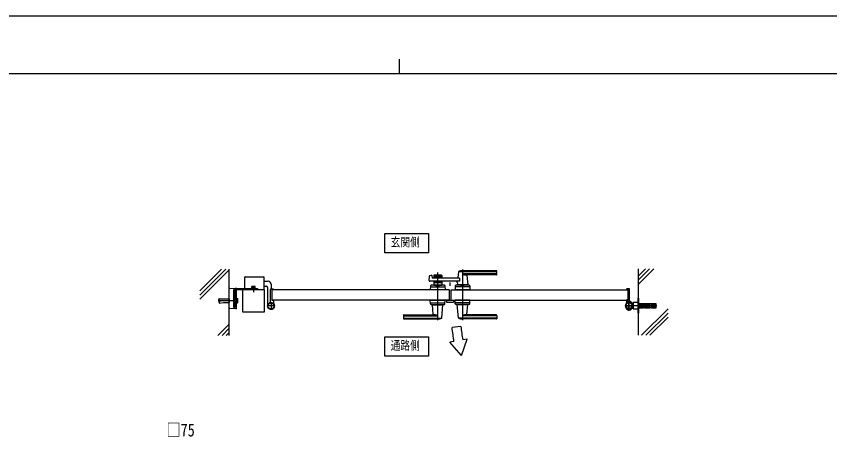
# Model space of a CAD drawing. Units: millimetres, scale not verified. Extents: x -4205 to 4205, y -2970 to 2970.
# Drawn here: x -1301 to 1452, y 1535 to 2970 of the extents above; entities that cross this region are included whole.
import ezdxf
from ezdxf.enums import TextEntityAlignment as Align

# ---------------------------------------------------------------- set-up
doc = ezdxf.new("R2010")
doc.units = ezdxf.units.MM
doc.header["$LTSCALE"] = 20
for name, color, linetype in [('0-2_USER1', 3, 'Continuous'), ('0-3_YKK_12', 2, 'Continuous'), ('0-4_YKK_A1', 4, 'Continuous'), ('0-5_YKK_D', 6, 'Continuous'), ('0-6_YKK_ZWAK', 7, 'Continuous')]:
    doc.layers.add(name, color=color, linetype=linetype)
doc.styles.add('ＭＳ ゴシック', font='')
doc.styles.get('ＭＳ ゴシック').set_extended_font_data('MS Gothic')

msp = doc.modelspace()

# ---------------------------------------------------------------- linework, layer by layer
at = {"layer": '0-2_USER1'}
for points in [[(-53.81, 2168.5), (-53.81, 2233.5), (93.85, 2233.5), (93.85, 2168.5)], [(-53.81, 1818.5), (-53.81, 1883.5), (93.85, 1883.5), (93.85, 1818.5)]]:
    msp.add_lwpolyline(points, close=True, dxfattribs=at)
at = {"layer": '0-3_YKK_12'}
msp.add_line((167.02, 2056), (167.02, 2067.32), dxfattribs=at)
at = {"layer": '0-4_YKK_A1'}
for p, q in [((-680.48, 2039.14), (-606.13, 2113.5)), ((-680.48, 2025), (-591.98, 2113.5)), ((-680.48, 2010.86), (-580.48, 2110.86)), ((-580.48, 1888.5), (-580.48, 2113.5)), ((98.92, 2091.35), (104.34, 2092.7)), ((113.52, 2093.5), (136.52, 2093.5)), ((125.02, 1940.5), (125.02, 2102.06)), ((194.97, 2103.89), (193.27, 2084.81)), ((324.02, 2104.48), (195.23, 2104.48)), ((209.02, 2111.5), (209.02, 1940.5)), ((324.02, 2107.5), (209.02, 2107.5)), ((324.02, 2096.83), (209.02, 2096.83)), ((323.02, 2093.5), (224, 2093.5)), ((325.02, 2095.5), (325.02, 2106.5)), ((804.52, 1889.2), (804.52, 2114.2)), ((804.52, 2090.75), (827.97, 2114.2)), ((804.52, 2076.61), (842.11, 2114.2)), ((804.52, 2062.46), (856.26, 2114.2)), ((-528.98, 2085), (-528.98, 2043.5)), ((-526.98, 2087), (-463.98, 2087)), ((-461.98, 2043.5), (-461.98, 2085)), ((-461.98, 2072), (-448.48, 2072)), ((96.19, 2074.16), (97.41, 2089.57)), ((105.58, 2091.78), (105.97, 2083.95)), ((198.58, 2083), (106.97, 2083)), ((111.52, 2091.5), (111.52, 2083)), ((138.52, 2088.5), (111.52, 2088.5)), ((111.52, 2072), (111.52, 2058.5)), ((138.52, 2066.5), (111.52, 2066.5)), ((122.6, 2084.5), (113.52, 2084.5)), ((122.6, 2070.5), (113.52, 2070.5)), ((124.66, 2086.15), (123.31, 2084.79)), ((124.66, 2068.85), (123.31, 2070.21)), ((125.37, 2086.15), (126.72, 2084.79)), ((125.37, 2068.85), (126.72, 2070.21)), ((136.52, 2084.5), (127.43, 2084.5)), ((136.52, 2070.5), (127.43, 2070.5)), ((138.52, 2091.5), (138.52, 2083)), ((138.52, 2072), (138.52, 2058.5)), ((191.65, 2066.55), (191.05, 2059.82)), ((224.19, 2091.31), (226.99, 2059.82)), ((-580.48, 1981.88), (-580.48, 2045.61)), ((-578.6, 2047.61), (-558.01, 2048.87)), ((-564.98, 1983.5), (-564.98, 2042.5)), ((-557.48, 2048.37), (-557.48, 2046.87)), ((-557.48, 2046.87), (-557.48, 1980.62)), ((-519.98, 2043.5), (-519.98, 2047.5)), ((-492.23, 2049.1), (-504.73, 2049.1)), ((-504.73, 2049.1), (-504.73, 2047.5)), ((-492.23, 2047.5), (-504.73, 2047.5)), ((-503.48, 2054.3), (-504.25, 2053.85)), ((-504.06, 2049.1), (-504.06, 2050.3)), ((-503.48, 2054.3), (-493.48, 2054.3)), ((-501.37, 2050.3), (-501.37, 2053.85)), ((-498.48, 2055.81), (-498.48, 2034.87)), ((-498.48, 2043.5), (-498.48, 2047.5)), ((-495.59, 2050.3), (-495.59, 2053.85)), ((-494.98, 2043.5), (-494.98, 2047.5)), ((-493.48, 2054.3), (-492.71, 2053.85)), ((-492.91, 2049.1), (-492.91, 2050.3)), ((-492.71, 2050.3), (-492.71, 2053.85)), ((-492.23, 2049.1), (-492.23, 2047.5)), ((-461.98, 2055), (-454.48, 2055)), ((-450.48, 2051), (-450.48, 1988.5)), ((-440.98, 2003.44), (-440.98, 2044)), ((-438.98, 2046), (-431.98, 2046)), ((-438.48, 2062), (-438.48, 2046)), ((164.02, 2043.5), (-435.98, 2043.5)), ((-435.98, 2043.5), (-435.98, 2008.5)), ((-435.98, 2043.5), (-435.98, 2008.5)), ((-435.68, 2043.8), (-431.48, 2043.8)), ((-430.98, 2044.3), (-430.98, 2045)), ((100.46, 2056.57), (100.02, 2043.5)), ((150.02, 2043.5), (100.02, 2043.5)), ((102.29, 2053.5), (147.75, 2053.5)), ((147.59, 2058.5), (102.45, 2058.5)), ((111.52, 2058.5), (138.52, 2058.5)), ((120.52, 2055.7), (120.52, 2058.5)), ((120.52, 2055.7), (129.52, 2055.7)), ((149.58, 2056.57), (150.02, 2043.5)), ((184.46, 2056.57), (184.02, 2043.5)), ((234.02, 2043.5), (184.02, 2043.5)), ((231.75, 2053.5), (186.29, 2053.5)), ((231.59, 2058.5), (186.45, 2058.5)), ((227.02, 2059.49), (191.02, 2059.49)), ((191.02, 2058.5), (191.02, 2059.49)), ((226.69, 2059.49), (191.35, 2059.49)), ((194.02, 2059.49), (191.85, 2059.49)), ((204.27, 2043.5), (213.77, 2043.5)), ((204.52, 2055.7), (204.52, 2058.5)), ((226.69, 2059.49), (224.02, 2059.49)), ((227.02, 2058.5), (227.02, 2059.49)), ((233.58, 2056.57), (234.02, 2043.5)), ((764.52, 2045), (764.52, 2045.7)), ((769.22, 2044.5), (765.02, 2044.5)), ((772.52, 2046.7), (765.52, 2046.7)), ((769.52, 2009.2), (769.52, 2044.2)), ((774.52, 2004.14), (774.52, 2044.7)), ((-615.48, 2010.5), (-615.98, 2010)), ((-615.98, 2010), (-615.98, 2002)), ((-615.48, 2010.5), (-615.48, 2001.5)), ((-615.48, 2010.5), (-615.11, 2010.46)), ((-615.37, 2008.31), (-614.77, 2013.25)), ((-614.87, 2008.25), (-614.21, 2013.69)), ((-614.77, 2013.25), (-614.21, 2013.69)), ((-580.98, 2012), (-580.98, 2000)), ((-580.48, 2011.5), (-580.98, 2012)), ((-580.48, 2000.5), (-580.48, 2011.5)), ((-564.98, 2018.5), (-560.98, 2018.5)), ((-559.38, 2013.25), (-557.38, 2013.25)), ((-557.38, 2013.51), (-552.46, 2013.51)), ((-551.88, 2012.5), (-552.46, 2013.51)), ((-551.88, 1999.5), (-551.88, 2012.5)), ((-565.38, 2006), (-617.79, 2006)), ((-615.98, 2002), (-615.48, 2001.5)), ((-615.48, 2001.5), (-615.11, 2001.54)), ((-600.48, 2006.5), (-615.37, 2008.31)), ((-600.48, 2005.5), (-615.37, 2003.69)), ((-615.37, 2003.69), (-614.77, 1998.75)), ((-614.87, 2003.75), (-614.21, 1998.31)), ((-614.77, 1998.75), (-614.21, 1998.31)), ((-614.21, 1998.29), (-600.15, 2000)), ((-600.48, 2005.5), (-600.48, 2006.5)), ((-600.15, 2000), (-580.98, 2000)), ((-580.48, 2000.5), (-580.98, 2000)), ((-557.38, 1998.75), (-559.38, 1998.75)), ((-557.38, 2009.75), (-552.46, 2009.75)), ((-557.38, 2002.25), (-552.46, 2002.25)), ((-551.88, 1999.5), (-552.46, 1998.49)), ((-425.98, 1988.5), (-451.98, 1988.5)), ((-438.98, 2001.5), (-438.98, 1975.5)), ((-435.68, 2008.2), (-431.48, 2008.2)), ((-430.98, 2007.7), (-430.98, 1998.66)), ((100.46, 1995.43), (100.02, 2008.5)), ((100.02, 2008.5), (150.02, 2008.5)), ((102.29, 1998.5), (147.75, 1998.5)), ((102.45, 1993.5), (147.59, 1993.5)), ((107.02, 1993.5), (107.02, 1992.5)), ((107.02, 1992.5), (143.02, 1992.5)), ((109.85, 1960.68), (107.04, 1992.17)), ((139.07, 1948.1), (142.99, 1992.17)), ((143.02, 1993.5), (143.02, 1992.5)), ((149.58, 1995.43), (150.02, 2008.5)), ((155.02, 2008.5), (155.02, 2002)), ((155.02, 2008.5), (179.02, 2008.5)), ((156.02, 2001), (178.02, 2001)), ((179.02, 2008.5), (179.02, 2002)), ((184.46, 1995.43), (184.02, 2008.5)), ((234.02, 2008.5), (184.02, 2008.5)), ((231.75, 1998.5), (186.29, 1998.5)), ((231.59, 1993.5), (186.45, 1993.5)), ((191.02, 1993.5), (191.02, 1992.5)), ((227.02, 1992.5), (191.02, 1992.5)), ((194.97, 1948.1), (191.05, 1992.17)), ((224.19, 1960.68), (227, 1992.17)), ((227.02, 1993.5), (227.02, 1992.5)), ((233.58, 1995.43), (234.02, 2008.5)), ((759.52, 1989.2), (785.52, 1989.2)), ((866.52, 1989.2), (759.52, 1989.2)), ((761.52, 1985.2), (761.52, 1993.2)), ((764.52, 2008.4), (764.52, 1999.36)), ((769.22, 2008.9), (765.02, 2008.9)), ((772.52, 1972.2), (772.52, 2006.2)), ((772.52, 2002.2), (772.52, 1976.2)), ((783.52, 1985.2), (783.52, 1993.2)), ((786.52, 1998.2), (784.01, 1998.2)), ((820.52, 1995.95), (804.52, 1995.95)), ((820.52, 1991.75), (804.52, 1991.75)), ((804.52, 1986.65), (820.52, 1986.65)), ((804.52, 1982.45), (820.52, 1982.45)), ((820.52, 1995.95), (820.52, 1982.45)), ((825.52, 1995.2), (820.52, 1995.2)), ((820.52, 1983.2), (825.52, 1983.2)), ((825.52, 1982.45), (825.52, 1995.95)), ((843.52, 1995.95), (825.52, 1995.95)), ((843.52, 1991.75), (825.52, 1991.75)), ((825.52, 1986.65), (843.52, 1986.65)), ((825.52, 1982.45), (843.52, 1982.45)), ((843.52, 1982.45), (843.52, 1995.95)), ((848.52, 1995.2), (843.52, 1995.2)), ((843.52, 1983.2), (848.52, 1983.2)), ((848.52, 1982.45), (848.52, 1995.95)), ((864.52, 1991.75), (848.52, 1991.75)), ((848.52, 1986.65), (864.52, 1986.65)), ((848.52, 1982.45), (864.52, 1982.45)), ((-558.01, 1978.62), (-578.6, 1979.88)), ((-557.48, 1980.62), (-557.48, 1979.12)), ((9.02, 1956.5), (9.02, 1945.5)), ((10.02, 1955.17), (125.02, 1955.17)), ((11.02, 1958.5), (110.04, 1958.5)), ((324.02, 1955.17), (209.02, 1955.17)), ((323.02, 1958.5), (224, 1958.5)), ((325.02, 1956.5), (325.02, 1945.5)), ((786.52, 1980.2), (784.01, 1980.2)), ((815.1, 1889.2), (904.52, 1978.62)), ((829.25, 1889.2), (904.52, 1964.47)), ((10.02, 1947.52), (138.81, 1947.52)), ((10.02, 1944.5), (125.02, 1944.5)), ((324.02, 1947.52), (195.23, 1947.52)), ((324.02, 1944.5), (209.02, 1944.5)), ((843.39, 1889.2), (904.52, 1950.33)), ((-618.99, 1888.5), (-580.48, 1927.01)), ((-604.85, 1888.5), (-580.48, 1912.87)), ((203.52, 1918.58), (173.69, 1915.4)), ((-590.71, 1888.5), (-580.48, 1898.73)), ((205.87, 1820.67), (224.73, 1875.6)), ((224.73, 1875.6), (209.96, 1873)), ((179.99, 1867.71), (165.65, 1865.19)), ((205.87, 1820.67), (165.65, 1865.19))]:
    msp.add_line(p, q, dxfattribs=at)
for points in [[(198.58, 2083), (198.58, 2072), (98.19, 2072)], [(-560.98, 2042.5), (-560.98, 1983.5), (-564.98, 1983.5)], [(-559.98, 2047.5), (-484.98, 2047.5), (-484.98, 2043.5), (-559.98, 2043.5)], [(-492.71, 2050.3), (-504.25, 2050.3), (-504.25, 2053.85)], [(-501.53, 2054.3), (-500.38, 2051.94), (-498.48, 2050.93)], [(-495.43, 2054.3), (-496.58, 2051.94), (-498.48, 2050.93)], [(164.02, 2043.5), (164.02, 2008.5), (-435.98, 2008.5)], [(120.52, 2055.7), (129.52, 2055.7), (129.52, 2058.5)], [(170.02, 2043.5), (170.02, 2008.5), (770.02, 2008.5)], [(170.02, 2043.5), (770.02, 2043.5), (770.02, 2008.5)], [(204.52, 2055.7), (213.52, 2055.7), (213.52, 2058.5)], [(-614.21, 2013.71), (-600.15, 2012), (-580.98, 2012)], [(-557.38, 2013.51), (-557.38, 1998.49), (-552.46, 1998.49)], [(864.52, 1982.45), (864.52, 1995.95), (848.52, 1995.95)]]:
    msp.add_lwpolyline(points, dxfattribs=at)
for points in [[(-535.98, 1968.5), (-460.98, 1968.5), (-460.98, 2043.5), (-535.98, 2043.5)], [(-560.98, 1997.5), (-560.98, 2014.5), (-559.38, 2014.5), (-559.38, 1997.5)], [(804.52, 1964.2), (803.52, 1964.2), (803.52, 2014.2), (804.52, 2014.2)], [(803.52, 1978.2), (803.52, 2000.2), (786.52, 2000.2), (786.52, 1978.2)]]:
    msp.add_lwpolyline(points, close=True, dxfattribs=at)
for centre, radius in [((-438.98, 1988.5), 11.5), ((-438.98, 1988.5), 10.35), ((772.52, 1989.2), 11.5), ((772.52, 1989.2), 10.35)]:
    msp.add_circle(centre, radius, dxfattribs=at)
for centre, radius, start, end in [((104.58, 2091.73), 1, 2.86241, 104.03624), ((113.52, 2091.5), 2, 90, 180), ((136.52, 2091.5), 2, 0, 90), ((195.96, 2103.81), 1, 113.30607, 174.91858), ((209.02, 2073.5), 34, 90, 113.30607), ((222.81, 2123.48), 30, 242.63879, 272.27092), ((226.18, 2091.5), 2, 90, 185.08142), ((323.02, 2095.5), 2, 270, 0), ((324.02, 2106.5), 1, 0, 90), ((324.02, 2103.48), 1, 0, 90), ((324.02, 2097.83), 1, 270, 0), ((-526.98, 2085), 2, 90, 180), ((-463.98, 2085), 2, 360, 90), ((-448.48, 2062), 10, 0, 90), ((98.19, 2074), 2, 175.49449, 270), ((99.4, 2089.41), 2, 104.03624, 175.49449), ((106.97, 2084), 1, 182.86241, 270), ((113.52, 2086.5), 2, 180, 270), ((113.52, 2068.5), 2, 90, 180), ((122.6, 2085.5), 1, 270, 315), ((122.6, 2069.5), 1, 45, 90), ((125.02, 2085.79), 0.5, 45, 135), ((125.02, 2069.21), 0.5, 225, 315), ((127.43, 2085.5), 1, 225, 270), ((127.43, 2069.5), 1, 90, 135), ((136.52, 2086.5), 2, 270, 0), ((136.52, 2068.5), 2, 0, 90), ((186.67, 2066.99), 5, 354.91858, 90), ((191.28, 2084.99), 2, 270, 354.91858), ((-578.48, 2045.61), 2, 93.5, 180), ((-559.98, 2042.5), 5, 90, 180), ((-559.98, 2042.5), 1, 90, 180), ((-557.98, 2048.37), 0.5, 0, 93.5), ((-502.81, 2051.74), 2.56, 55.61575, 124.38425), ((-498.48, 2044.75), 9.55, 72.41205, 107.58795), ((-494.15, 2051.74), 2.56, 55.61575, 124.38425), ((-454.48, 2051), 4, 0, 90), ((-438.98, 2044), 2, 90, 180), ((-435.68, 2043.5), 0.3, 90, 180), ((-431.98, 2045), 1, 360, 90), ((-431.48, 2044.3), 0.5, 270, 360), ((102.29, 2051.5), 2, 90, 178.09085), ((102.45, 2056.5), 2, 90, 178.09085), ((125.02, 2046.09), 10.61, 64.90378, 115.09622), ((147.59, 2056.5), 2, 1.90915, 90), ((147.75, 2051.5), 2, 1.90915, 90), ((186.29, 2051.5), 2, 90, 178.09085), ((186.45, 2056.5), 2, 90, 178.09085), ((191.35, 2059.79), 0.3, 174.91858, 270), ((209.02, 2046.09), 10.61, 64.90378, 115.09622), ((226.69, 2059.79), 0.3, 270, 5.08142), ((231.59, 2056.5), 2, 1.90915, 90), ((231.75, 2051.5), 2, 1.90915, 90), ((765.52, 2045.7), 1, 90, 180), ((765.02, 2045), 0.5, 180, 270), ((769.22, 2044.2), 0.3, 360, 90), ((772.52, 2044.7), 2, 360, 90), ((-555.2, 2011.63), 3.32, 325.61575, 34.38425), ((-564.3, 2006), 12.42, 342.41205, 17.58795), ((-555.2, 2000.37), 3.32, 325.61575, 34.38425), ((-438.98, 1988.5), 11.5, 115.10278, 38.01228), ((-445.98, 2003.44), 5, 295.10278, 359.99998), ((-435.68, 2008.5), 0.3, 180, 270), ((-431.48, 2007.7), 0.5, 360, 90), ((-425.98, 1998.66), 5, 180, 218.01228), ((102.29, 2000.5), 2, 181.90915, 270), ((102.45, 1995.5), 2, 181.90915, 270), ((107.34, 1992.2), 0.3, 90, 185.08142), ((142.69, 1992.2), 0.3, 354.91858, 90), ((147.59, 1995.5), 2, 270, 358.09085), ((147.75, 2000.5), 2, 270, 358.09085), ((156.02, 2002), 1, 180, 270), ((178.02, 2002), 1, 270, 360), ((186.29, 2000.5), 2, 181.90915, 270), ((186.45, 1995.5), 2, 181.90915, 270), ((191.35, 1992.2), 0.3, 90, 185.08142), ((226.7, 1992.2), 0.3, 354.91858, 90), ((231.59, 1995.5), 2, 270, 358.09085), ((231.75, 2000.5), 2, 270, 358.09085), ((772.52, 1989.2), 11.5, 141.98772, 64.89722), ((772.52, 1993.2), 11, 0, 180), ((772.52, 1985.2), 11, 180, 0), ((759.52, 1999.36), 5, 321.98772, 360), ((765.02, 2008.4), 0.5, 90, 180), ((769.22, 2009.2), 0.3, 270, 360), ((779.52, 2004.14), 5, 180.00002, 244.89722), ((784.01, 2001.2), 3, 214.8499, 270), ((-578.48, 1981.88), 2, 180, 266.5), ((-557.98, 1979.12), 0.5, 266.5, 0), ((11.02, 1956.5), 2, 90, 180), ((10.02, 1954.17), 1, 90, 180), ((107.85, 1960.5), 2, 270, 5.08142), ((111.23, 1928.52), 30, 62.63879, 92.27092), ((222.81, 1928.52), 30, 87.72908, 117.36121), ((226.19, 1960.5), 2, 174.91858, 270), ((323.02, 1956.5), 2, 0, 90), ((324.02, 1954.17), 1, 0, 90), ((784.01, 1977.2), 3, 90, 145.1501), ((10.02, 1948.52), 1, 180, 270), ((10.02, 1945.5), 1, 180, 270), ((125.02, 1978.5), 34, 270, 293.30607), ((138.07, 1948.19), 1, 293.30607, 354.91858), ((195.97, 1948.19), 1, 185.08142, 246.69393), ((209.02, 1978.5), 34, 246.69393, 270), ((324.02, 1948.52), 1, 270, 0), ((324.02, 1945.5), 1, 270, 0), ((-7821.1, 835.82), 8067.36, 7.34884, 7.69047), ((873.02, 1989.9), 673.28, 186.08068, 189.99886)]:
    msp.add_arc(centre, radius, start, end, dxfattribs=at)
at = {"layer": '0-6_YKK_ZWAK'}
for p, q in [((-4.98, 2825), (-4.98, 2775)), ((3895.02, 2775), (-3904.98, 2775))]:
    msp.add_line(p, q, dxfattribs=at)
msp.add_lwpolyline([(-4205, -2970), (4205, -2970), (4205, 2970), (-4205, 2970)], close=True, dxfattribs=at)

# ---------------------------------------------------------------- texts
at = {"layer": '0-2_USER1', "style": 'ＭＳ ゴシック', "width": 0.8}
for s, p in [('玄関側', (-34, 2181)), ('通路側', (-34, 1831))]:
    msp.add_text(s, height=29.33, dxfattribs=at).set_placement(p, align=Align.BOTTOM_LEFT)
at = {"layer": '0-5_YKK_D', "style": 'ＭＳ ゴシック', "width": 0.8}
msp.add_text('□75', height=43.99, dxfattribs=at).set_placement((-792.97, 1533), align=Align.BOTTOM_LEFT)

doc.saveas('drawing.dxf')
